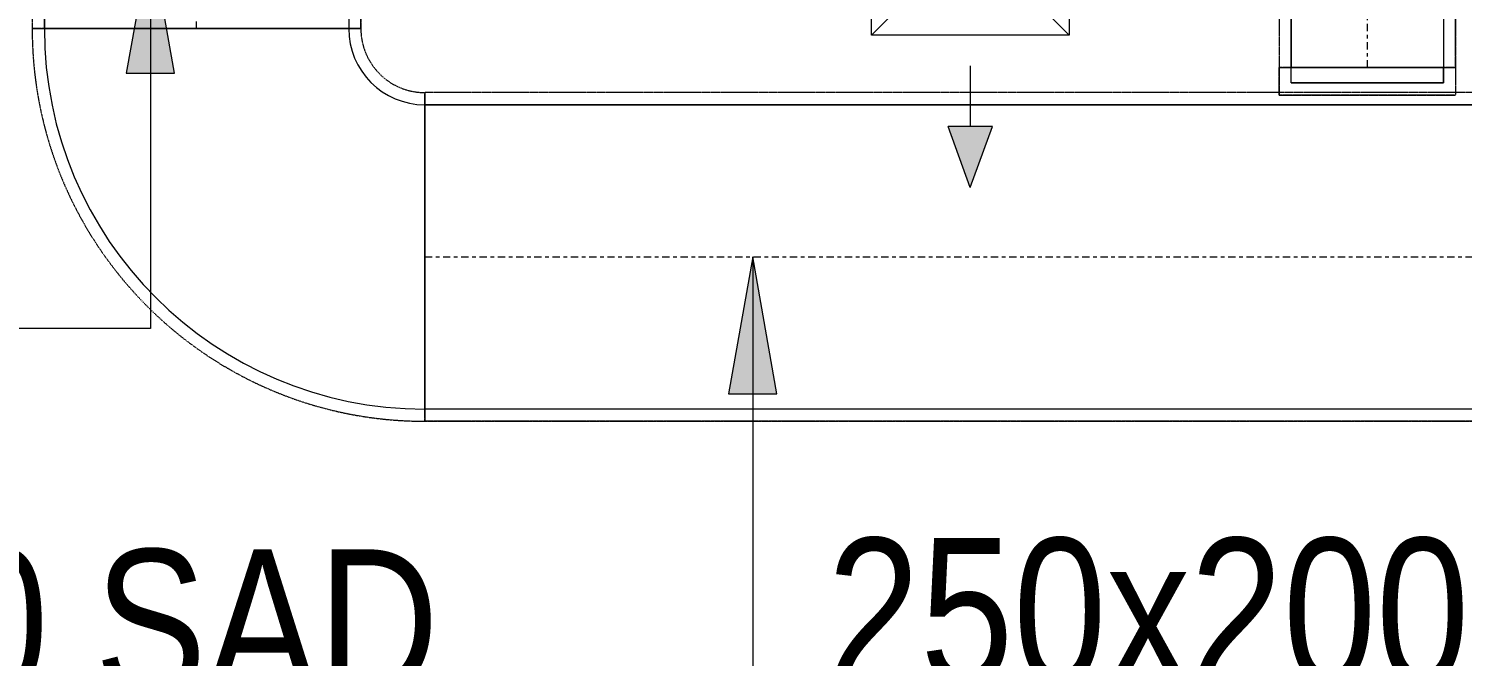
# Model space of a CAD drawing. Header units: inches. Extents: x -83664 to 20107, y -47222 to 19398.
# Drawn here: x -21493 to -19138, y -18322 to -17291 of the extents above; entities that cross this region are included whole.
import ezdxf

# ---------------------------------------------------------------- set-up
doc = ezdxf.new("R2010")
doc.units = ezdxf.units.IN
doc.header["$MEASUREMENT"] = 0
doc.linetypes.add('Center', pattern=[29.999999, 12, -6, 6, -6])
doc.linetypes.add('Hidden 0_50', pattern=[1.0584, 0.5292, -0.5292])
for name, color, linetype, lineweight in [('A-DETL-GENF', 7, 'Continuous', 9), ('M-HVAC-CDFF', 7, 'Continuous', 9), ('M-HVAC-DUCT-CNTR', 7, 'Center', 9), ('M-HVAC-DUCT-IDEN', 7, 'Continuous', 18)]:
    doc.layers.add(name, color=color, linetype=linetype, lineweight=lineweight)
doc.layers.add('M-HVAC-DUCT', color=7, linetype='Continuous', lineweight=9, true_color=0xffe97f)
doc.styles.add('Arial Narrow_21', font='ARIALN.TTF', dxfattribs={"height": 240})

# ---------------------------------------------------------------- blocks, each defined once
blk = doc.blocks.new('M_Rectangular Endcap - Standard-7535327-FIRST FLOOR AC CONDITIONING LAYOUT - PART A')
at = {"layer": 'M-HVAC-DUCT', "color": 6, "true_color": 0xff00ff}
for p, q in [((0, 125), (0, -125)), ((0, -125), (0, 125)), ((0, 125), (25, 125)), ((25, 125), (0, 125)), ((25, 125), (25, -125)), ((25, -125), (25, 125)), ((25, -125), (0, -125)), ((25, -125), (0, -125))]:
    blk.add_line(p, q, dxfattribs=at)
blk = doc.blocks.new('GCE-AT-Supply Air Rectangular Diffuser - 225x225-V53-FIRST FLOOR AC CONDITIONING LAYOUT - PART A')
at = {"layer": 'A-DETL-GENF', "true_color": 0xff7f00}
for points in [[(36.4, 312.5), (0, 412.5), (-36.4, 312.5)], [(-312.5, -36.4), (-312.5, 36.4), (-412.5, 0)], [(312.5, -36.4), (412.5, 0), (312.5, 36.4)], [(0, -412.5), (36.4, -312.5), (-36.4, -312.5)]]:
    blk.add_hatch(color=30, dxfattribs=at).paths.add_polyline_path(points)
at = {"layer": 'A-DETL-GENF', "color": 30, "true_color": 0xff7f00}
for p, q in [((0, 412.5), (-36.4, 312.5)), ((0, 412.5), (36.4, 312.5)), ((-36.4, 312.5), (36.4, 312.5)), ((0, 212.5), (0, 312.5)), ((-162.5, -162.5), (162.5, 162.5)), ((-162.5, 162.5), (162.5, -162.5)), ((-162.5, -162.5), (-162.5, 162.5)), ((-162.5, 162.5), (162.5, 162.5)), ((162.5, 162.5), (162.5, -162.5)), ((-412.5, 0), (-312.5, 36.4)), ((-312.5, -36.4), (-312.5, 36.4)), ((312.5, 36.4), (312.5, -36.4)), ((412.5, 0), (312.5, 36.4)), ((212.5, 0), (312.5, 0)), ((-412.5, 0), (-312.5, -36.4)), ((-212.5, 0), (-312.5, 0)), ((412.5, 0), (312.5, -36.4)), ((162.5, -162.5), (-162.5, -162.5)), ((0, -212.5), (0, -312.5)), ((36.4, -312.5), (-36.4, -312.5)), ((0, -412.5), (-36.4, -312.5)), ((0, -412.5), (36.4, -312.5))]:
    blk.add_line(p, q, dxfattribs=at)
blk = doc.blocks.new('M_Rec Elbow - Radius - 0_75W-8294910-FIRST FLOOR AC CONDITIONING LAYOUT - PART A')
at = {"layer": 'M-HVAC-DUCT', "color": 30, "true_color": 0xff7f00}
for p, q in [((-250, 375), (250, 375)), ((250, 375), (-250, 375)), ((-375, 250), (-375, -250)), ((-375, -250), (-375, 250))]:
    blk.add_line(p, q, dxfattribs=at)
for radius in [125, 125, 625, 625]:
    blk.add_arc((-375, 375), radius, 270, 0, dxfattribs=at)
blk = doc.blocks.new('TEMW-SMBZ-HO-BM-HVAC-00002_rvt-1-FIRST FLOOR AC CONDITIONING LAYOUT - PART A')
at = {"layer": 'M-HVAC-DUCT', "color": 6, "linetype": 'Hidden 0_50', "true_color": 0xff00ff}
for p, q in [((132018, 84044.6), (132018, 81017)), ((132018, 84044.6), (132018, 81017)), ((132308, 81017), (132308, 84044.6)), ((132308, 84044.6), (132308, 81017)), ((132308, 81017), (132018, 81017)), ((132018, 81017), (132308, 81017)), ((132018, 81017), (132308, 81017)), ((132308, 81017), (132018, 81017)), ((132018, 80972), (132018, 81017)), ((132018, 81017), (132018, 80972)), ((132308, 81017), (132308, 80972)), ((132308, 81017), (132308, 80972)), ((132018, 80972), (132308, 80972)), ((132308, 80972), (132018, 80972))]:
    blk.add_line(p, q, dxfattribs=at)
at = {"layer": 'M-HVAC-DUCT', "color": 6, "true_color": 0xff00ff}
for p, q in [((132038, 81017), (132038, 84044.6)), ((132038, 84044.6), (132038, 81017)), ((132288, 84044.6), (132288, 81017)), ((132288, 84044.6), (132288, 81017)), ((132038, 81017), (132288, 81017)), ((132288, 81017), (132038, 81017))]:
    blk.add_line(p, q, dxfattribs=at)
at = {"layer": 'M-HVAC-DUCT', "color": 30, "linetype": 'Hidden 0_50', "true_color": 0xff7f00}
for p, q in [((129969.3, 82353), (129969.3, 81081)), ((129969.3, 82353), (129969.3, 81081)), ((130509.3, 81081), (130509.3, 82353)), ((130509.3, 82353), (130509.3, 81081)), ((130509.3, 81081), (129969.3, 81081)), ((129969.3, 81081), (130509.3, 81081)), ((130509.3, 81081), (129969.3, 81081)), ((129969.3, 81081), (130509.3, 81081)), ((130614.3, 80436), (130614.3, 80976)), ((130614.3, 80976), (130614.3, 80436)), ((130614.3, 80436), (130614.3, 80976)), ((130614.3, 80976), (130614.3, 80436)), ((134149.7, 80976), (130614.3, 80976)), ((134149.7, 80976), (130614.3, 80976)), ((130614.3, 80436), (134149.7, 80436)), ((134149.7, 80436), (130614.3, 80436))]:
    blk.add_line(p, q, dxfattribs=at)
at = {"layer": 'M-HVAC-DUCT', "color": 30, "true_color": 0xff7f00}
for p, q in [((129989.3, 81081), (129989.3, 82353)), ((129989.3, 82353), (129989.3, 81081)), ((130489.3, 82353), (130489.3, 81081)), ((130489.3, 82353), (130489.3, 81081)), ((129989.3, 81081), (130489.3, 81081)), ((130489.3, 81081), (129989.3, 81081)), ((130614.3, 80956), (130614.3, 80456)), ((130614.3, 80456), (130614.3, 80956)), ((130614.3, 80956), (134149.7, 80956)), ((134149.7, 80956), (130614.3, 80956)), ((134149.7, 80456), (130614.3, 80456)), ((134149.7, 80456), (130614.3, 80456))]:
    blk.add_line(p, q, dxfattribs=at)
at = {"layer": 'M-HVAC-DUCT', "color": 30, "linetype": 'Hidden 0_50', "true_color": 0xff7f00}
for radius in [645, 645, 105, 105]:
    blk.add_arc((130614.3, 81081), radius, 180, 270, dxfattribs=at)
at = {"layer": 'M-HVAC-DUCT-CNTR', "color": 6, "true_color": 0xff00ff}
blk.add_line((132163, 81017), (132163, 84044.6), dxfattribs=at)
at = {"layer": 'M-HVAC-DUCT-CNTR', "color": 30, "true_color": 0xff7f00}
for p, q in [((130239.3, 81081), (130239.3, 82353)), ((130614.3, 80706), (134149.7, 80706))]:
    blk.add_line(p, q, dxfattribs=at)
at = {"layer": 'M-HVAC-CDFF', "color": 6, "linetype": 'Hidden 0_50', "lineweight": 9, "true_color": 0xff00ff}
blk.add_blockref('GCE-AT-Supply Air Rectangular Diffuser - 225x225-V53-FIRST FLOOR AC CONDITIONING LAYOUT - PART A', (131510.6, 81232.7), dxfattribs=at)
at = {"layer": 'M-HVAC-DUCT', "color": 6, "linetype": 'Hidden 0_50', "lineweight": 9, "true_color": 0xff00ff, "rotation": 270}
for name, p in [('M_Rec Elbow - Radius - 0_75W-8294910-FIRST FLOOR AC CONDITIONING LAYOUT - PART A', (130239.3, 80706)), ('M_Rectangular Endcap - Standard-7535327-FIRST FLOOR AC CONDITIONING LAYOUT - PART A', (132163, 81017))]:
    blk.add_blockref(name, p, dxfattribs=at)
blk = doc.blocks.new('TEMW-SMBZ-HO-BM-HVAC-00002_rvt-2-FIRST FLOOR AC CONDITIONING LAYOUT - PART A')
at = {"layer": 'M-HVAC-DUCT', "color": 6, "linetype": 'Hidden 0_50', "true_color": 0xff00ff}
for p, q in [((132018, 84044.6), (132018, 81017)), ((132018, 84044.6), (132018, 81017)), ((132308, 81017), (132308, 84044.6)), ((132308, 84044.6), (132308, 81017)), ((132308, 81017), (132018, 81017)), ((132018, 81017), (132308, 81017)), ((132018, 81017), (132308, 81017)), ((132308, 81017), (132018, 81017)), ((132018, 80972), (132018, 81017)), ((132018, 81017), (132018, 80972)), ((132308, 81017), (132308, 80972)), ((132308, 81017), (132308, 80972)), ((132018, 80972), (132308, 80972)), ((132308, 80972), (132018, 80972))]:
    blk.add_line(p, q, dxfattribs=at)
at = {"layer": 'M-HVAC-DUCT', "color": 6, "true_color": 0xff00ff}
for p, q in [((132038, 81017), (132038, 84044.6)), ((132038, 84044.6), (132038, 81017)), ((132288, 84044.6), (132288, 81017)), ((132288, 84044.6), (132288, 81017)), ((132038, 81017), (132288, 81017)), ((132288, 81017), (132038, 81017))]:
    blk.add_line(p, q, dxfattribs=at)
at = {"layer": 'M-HVAC-DUCT', "color": 30, "linetype": 'Hidden 0_50', "true_color": 0xff7f00}
for p, q in [((129969.3, 82353), (129969.3, 81081)), ((129969.3, 82353), (129969.3, 81081)), ((130509.3, 81081), (130509.3, 82353)), ((130509.3, 82353), (130509.3, 81081)), ((130509.3, 81081), (129969.3, 81081)), ((129969.3, 81081), (130509.3, 81081)), ((130509.3, 81081), (129969.3, 81081)), ((129969.3, 81081), (130509.3, 81081)), ((130614.3, 80436), (130614.3, 80976)), ((130614.3, 80976), (130614.3, 80436)), ((130614.3, 80436), (130614.3, 80976)), ((130614.3, 80976), (130614.3, 80436)), ((134149.7, 80976), (130614.3, 80976)), ((134149.7, 80976), (130614.3, 80976)), ((130614.3, 80436), (134149.7, 80436)), ((134149.7, 80436), (130614.3, 80436))]:
    blk.add_line(p, q, dxfattribs=at)
at = {"layer": 'M-HVAC-DUCT', "color": 30, "true_color": 0xff7f00}
for p, q in [((129989.3, 81081), (129989.3, 82353)), ((129989.3, 82353), (129989.3, 81081)), ((130489.3, 82353), (130489.3, 81081)), ((130489.3, 82353), (130489.3, 81081)), ((129989.3, 81081), (130489.3, 81081)), ((130489.3, 81081), (129989.3, 81081)), ((130614.3, 80956), (130614.3, 80456)), ((130614.3, 80456), (130614.3, 80956)), ((130614.3, 80956), (134149.7, 80956)), ((134149.7, 80956), (130614.3, 80956)), ((134149.7, 80456), (130614.3, 80456)), ((134149.7, 80456), (130614.3, 80456))]:
    blk.add_line(p, q, dxfattribs=at)
at = {"layer": 'M-HVAC-DUCT', "color": 30, "linetype": 'Hidden 0_50', "true_color": 0xff7f00}
for radius in [645, 645, 105, 105]:
    blk.add_arc((130614.3, 81081), radius, 180, 270, dxfattribs=at)
at = {"layer": 'M-HVAC-DUCT-CNTR', "color": 6, "true_color": 0xff00ff}
blk.add_line((132163, 81017), (132163, 84044.6), dxfattribs=at)
at = {"layer": 'M-HVAC-DUCT-CNTR', "color": 30, "true_color": 0xff7f00}
for p, q in [((130239.3, 81081), (130239.3, 82353)), ((130614.3, 80706), (134149.7, 80706))]:
    blk.add_line(p, q, dxfattribs=at)
at = {"layer": 'M-HVAC-CDFF', "color": 6, "linetype": 'Hidden 0_50', "lineweight": 9, "true_color": 0xff00ff}
blk.add_blockref('GCE-AT-Supply Air Rectangular Diffuser - 225x225-V53-FIRST FLOOR AC CONDITIONING LAYOUT - PART A', (131510.6, 81232.7), dxfattribs=at)
at = {"layer": 'M-HVAC-DUCT', "color": 6, "linetype": 'Hidden 0_50', "lineweight": 9, "true_color": 0xff00ff, "rotation": 270}
for name, p in [('M_Rec Elbow - Radius - 0_75W-8294910-FIRST FLOOR AC CONDITIONING LAYOUT - PART A', (130239.3, 80706)), ('M_Rectangular Endcap - Standard-7535327-FIRST FLOOR AC CONDITIONING LAYOUT - PART A', (132163, 81017))]:
    blk.add_blockref(name, p, dxfattribs=at)

msp = doc.modelspace()

# ---------------------------------------------------------------- hatches: boundary and pattern name
at = {"layer": 'M-HVAC-DUCT-IDEN', "lineweight": 9}
for points in [[(-21293.1, -17139.5), (-21332.8, -17364.5), (-21253.5, -17364.5)], [(-20303.6, -17666.2), (-20343.3, -17891.2), (-20263.9, -17891.2)]]:
    msp.add_hatch(color=256, dxfattribs=at).paths.add_polyline_path(points)

# ---------------------------------------------------------------- linework, layer by layer
for p, q in [((-21293.1, -17139.5), (-21332.8, -17364.5)), ((-21253.5, -17364.5), (-21293.1, -17139.5)), ((-21293.1, -17139.5), (-21293.1, -17783.8)), ((-21332.8, -17364.5), (-21253.5, -17364.5)), ((-20303.6, -17666.2), (-20343.3, -17891.2)), ((-20263.9, -17891.2), (-20303.6, -17666.2)), ((-20303.6, -17666.2), (-20303.6, -18476.3)), ((-21293.1, -17783.8), (-22326, -17783.8)), ((-20343.3, -17891.2), (-20263.9, -17891.2))]:
    msp.add_line(p, q, dxfattribs=at)

# ---------------------------------------------------------------- block references
at = {"lineweight": 5}
for name in ['TEMW-SMBZ-HO-BM-HVAC-00002_rvt-1-FIRST FLOOR AC CONDITIONING LAYOUT - PART A', 'TEMW-SMBZ-HO-BM-HVAC-00002_rvt-2-FIRST FLOOR AC CONDITIONING LAYOUT - PART A']:
    msp.add_blockref(name, (-151456.7, -98372.2), dxfattribs=at)

# ---------------------------------------------------------------- texts
at = {"layer": 'M-HVAC-DUCT-IDEN', "lineweight": 9, "char_height": 240, "attachment_point": 1, "style": 'Arial Narrow_21'}
for s, insert, width in [('250x200 RAD', (-20181.2, -18128.2), 2152.531), ('500x300 SAD', (-22515.8, -18146.7), 2128.48)]:
    msp.add_mtext(s, dxfattribs=dict(at, insert=insert, width=width))

doc.saveas('drawing.dxf')
